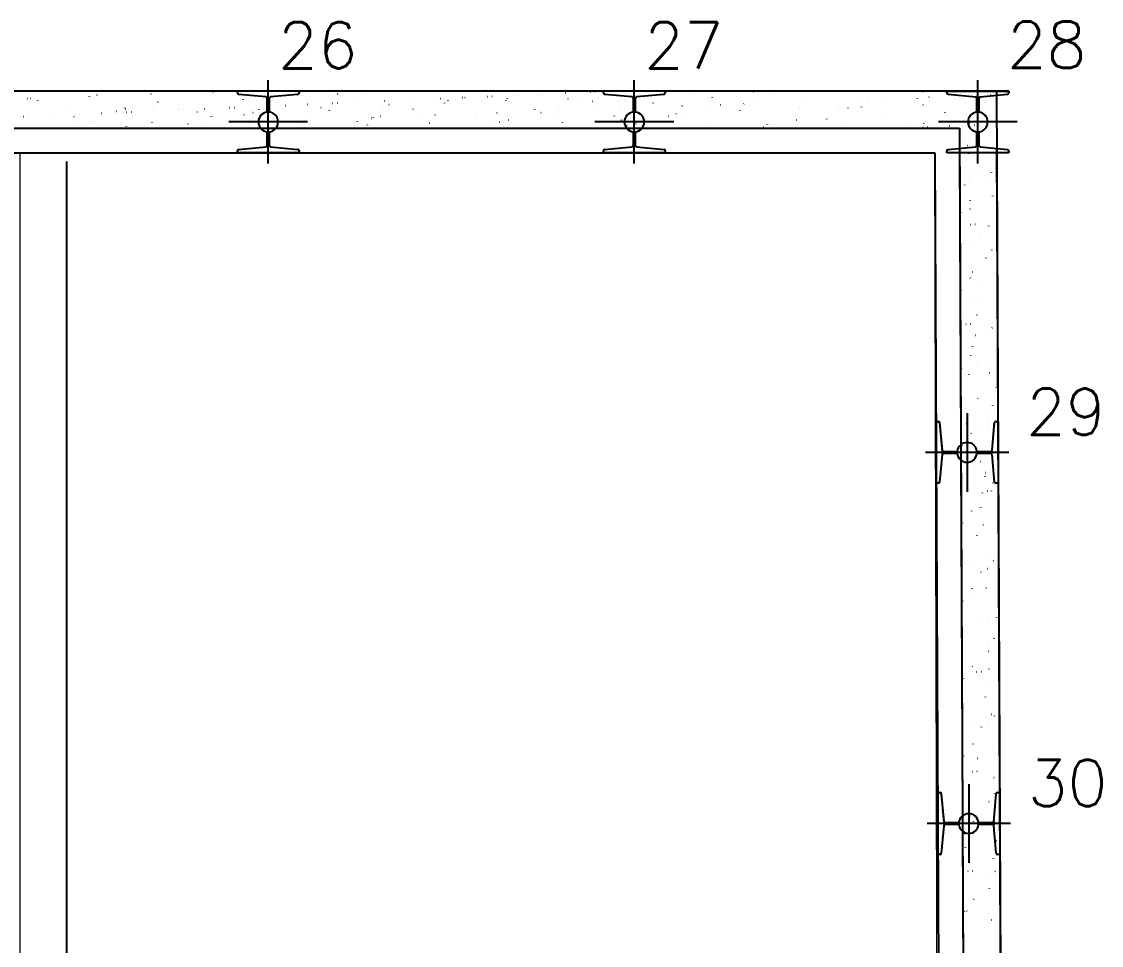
# Model space of a CAD drawing. Extents: x -40810 to 33675, y -2018 to 21213.
# Drawn here: x 26842.4 to 27279, y 3672.8 to 4046.2 of the extents above; entities that cross this region are included whole.
import ezdxf

# ---------------------------------------------------------------- set-up
doc = ezdxf.new("R2010")
doc.units = 0
doc.layers.get('0').update_dxf_attribs({"color": 1, "lineweight": 9})
for name, color, linetype in [('1', 5, 'Continuous'), ('19', 5, 'Continuous'), ('49', 20, 'Continuous'), ('51', 6, 'Continuous'), ('52', 21, 'Continuous')]:
    doc.layers.add(name, color=color, linetype=linetype)
doc.styles.get("Standard").update_dxf_attribs({"font": 'romans.shx', "width": 0.8})

# ---------------------------------------------------------------- blocks, each defined once
blk = doc.blocks.new('_H9EFD498501-004')
for p, q in [((3967.79707, 4538.420024), (3967.842727, 4538.479525)), ((3963.982634, 4534.635244), (3963.998835, 4534.638835)), ((3963.982634, 4534.635244), (3963.982634, 4534.635244)), ((3958.55694, 4529.193297), (3958.55694, 4529.193297)), ((3958.55694, 4529.193297), (3958.55694, 4529.193297)), ((3958.55694, 4529.193297), (3958.55694, 4529.193297)), ((3961.542046, 4530.268318), (3961.587704, 4530.32782)), ((3962.868451, 4529.784808), (3962.878241, 4529.859166)), ((3963.534407, 4529.410618), (3963.609335, 4529.41389)), ((3965.407622, 4529.492405), (3965.482551, 4529.495676)), ((3957.466791, 4524.957342), (3957.466791, 4524.957342)), ((3957.466791, 4524.957342), (3957.466791, 4524.957342)), ((3957.466791, 4524.957342), (3957.466791, 4524.957342)), ((3957.798164, 4525.389195), (3957.843821, 4525.448697)), ((3957.487719, 4520.304798), (3957.487719, 4520.304798)), ((3957.487719, 4520.304798), (3957.487719, 4520.304798)), ((3960.62039, 4520.999294), (3960.693612, 4521.015527)), ((3961.277664, 4517.701573), (3961.287453, 4517.775932)), ((3970.369298, 4510.146527), (3970.414955, 4510.206029)), ((3972.364767, 4511.877087), (3972.374557, 4511.951445)), ((3957.53837, 4509.044691), (3957.53837, 4509.044691)), ((3957.53837, 4509.044691), (3957.53837, 4509.044691)), ((3957.545646, 4507.427082), (3957.545646, 4507.427082)), ((3957.545646, 4507.427082), (3957.545646, 4507.427082)), ((3957.545646, 4507.427082), (3957.545646, 4507.427082)), ((3961.342387, 4508.2688), (3961.415609, 4508.285033)), ((3962.961383, 4509.281465), (3963.036311, 4509.284736)), ((3965.003497, 4509.080448), (3965.076719, 4509.096681)), ((3967.9723, 4507.022698), (3968.017957, 4507.0822)), ((3959.613455, 4505.060652), (3959.623244, 4505.13501)), ((3961.717276, 4498.870993), (3961.762933, 4498.930494)), ((3970.876769, 4500.574615), (3970.886558, 4500.648974)), ((3957.603573, 4494.549367), (3957.603573, 4494.549367)), ((3957.603573, 4494.549367), (3957.603573, 4494.549367)), ((3957.608222, 4493.515968), (3957.608222, 4493.515968)), ((3957.608222, 4493.515968), (3957.608222, 4493.515968)), ((3957.608222, 4493.515968), (3957.608222, 4493.515968)), ((3957.973393, 4493.99187), (3958.019051, 4494.051371)), ((3958.125456, 4493.75818), (3958.135245, 4493.832538)), ((3961.698274, 4495.45714), (3961.771496, 4495.473373)), ((3957.624257, 4489.951194), (3957.624257, 4489.951194)), ((3957.624257, 4489.951194), (3957.624257, 4489.951194)), ((3957.624257, 4489.951194), (3957.624257, 4489.951194)), ((3957.628785, 4488.944504), (3957.628785, 4488.944504)), ((3957.628785, 4488.944504), (3957.628785, 4488.944504)), ((3957.628785, 4488.944504), (3957.628785, 4488.944504)), ((3961.78893, 4489.12614), (3961.863858, 4489.129411)), ((3963.662145, 4489.207926), (3963.737074, 4489.211198)), ((3969.285981, 4488.491381), (3969.29577, 4488.565739)), ((3972.503722, 4489.593958), (3972.578651, 4489.597229)), ((3966.081381, 4483.538294), (3966.154604, 4483.554527)), ((3957.6615, 4481.671651), (3957.6615, 4481.671651)), ((3957.6615, 4481.671651), (3957.6615, 4481.671651)), ((3957.6615, 4481.671651), (3957.6615, 4481.671651)), ((3962.420271, 4482.726645), (3962.493493, 4482.742878)), ((3967.621772, 4475.850459), (3967.631561, 4475.924817)), ((3968.14753, 4475.625373), (3968.193187, 4475.684874)), ((3970.544528, 4478.749201), (3970.590185, 4478.808703)), ((3957.719201, 4468.844317), (3957.719201, 4468.844317)), ((3957.719201, 4468.844317), (3957.719201, 4468.844317)), ((3957.719427, 4468.793936), (3957.719427, 4468.793936)), ((3957.719427, 4468.793936), (3957.719427, 4468.793936)), ((3961.215906, 4468.996986), (3961.290834, 4469.000258)), ((3961.892506, 4467.473667), (3961.938163, 4467.533169)), ((3962.776158, 4469.914986), (3962.84938, 4469.931219)), ((3971.331269, 4469.438633), (3971.406198, 4469.441904)), ((3957.749652, 4462.074595), (3957.749652, 4462.074595)), ((3957.749652, 4462.074595), (3957.749652, 4462.074595)), ((3957.749652, 4462.074595), (3957.749652, 4462.074595)), ((3958.148623, 4462.594544), (3958.19428, 4462.654045)), ((3966.133773, 4464.547988), (3966.143563, 4464.622346)), ((3967.159265, 4457.99614), (3967.232488, 4458.012373)), ((3957.777354, 4455.91622), (3957.777354, 4455.91622)), ((3957.777354, 4455.91622), (3957.777354, 4455.91622)), ((3957.777354, 4455.91622), (3957.777354, 4455.91622)), ((3963.498155, 4457.184491), (3963.571378, 4457.200724)), ((3957.809616, 4448.74413), (3957.809616, 4448.74413)), ((3957.809616, 4448.74413), (3957.809616, 4448.74413)), ((3957.809616, 4448.74413), (3957.809616, 4448.74413)), ((3960.043453, 4448.841661), (3960.118381, 4448.844933)), ((3961.916668, 4448.923448), (3961.991597, 4448.926719)), ((3964.542985, 4452.464753), (3964.552775, 4452.539112)), ((3970.758245, 4449.309479), (3970.833174, 4449.312751)), ((3963.854042, 4444.372832), (3963.927264, 4444.389065)), ((3968.32276, 4444.228047), (3968.368417, 4444.287548)), ((3970.719758, 4447.351876), (3970.765415, 4447.411377)), ((3957.835281, 4443.038504), (3957.835281, 4443.038504)), ((3957.835281, 4443.038504), (3957.835281, 4443.038504)), ((3962.878776, 4439.823831), (3962.888566, 4439.89819)), ((3962.067736, 4436.076341), (3962.113393, 4436.135843)), ((3958.323853, 4431.197218), (3958.36951, 4431.25672)), ((3964.57604, 4431.642337), (3964.649262, 4431.65857)), ((3968.23715, 4432.453986), (3968.310372, 4432.470218)), ((3957.891083, 4430.633222), (3957.891083, 4430.633222)), ((3957.891083, 4430.633222), (3957.891083, 4430.633222)), ((3957.891083, 4430.633222), (3957.891083, 4430.633222)), ((3957.893208, 4430.160789), (3957.893208, 4430.160789)), ((3957.893208, 4430.160789), (3957.893208, 4430.160789)), ((3957.893208, 4430.160789), (3957.893208, 4430.160789)), ((3957.900031, 4428.643943), (3957.900031, 4428.643943)), ((3957.900031, 4428.643943), (3957.900031, 4428.643943)), ((3959.470429, 4428.712508), (3959.545357, 4428.715779)), ((3961.390778, 4428.52136), (3961.400567, 4428.595718)), ((3969.585792, 4429.154154), (3969.660721, 4429.157425)), ((3971.459007, 4429.23594), (3971.533936, 4429.239212)), ((3972.551302, 4423.254561), (3972.561092, 4423.328919)), ((3964.931926, 4418.830677), (3965.005148, 4418.84691)), ((3957.951135, 4417.283073), (3957.951135, 4417.283073)), ((3957.951135, 4417.283073), (3957.951135, 4417.283073)), ((3959.79999, 4416.438126), (3959.809779, 4416.512484)), ((3970.894988, 4415.95455), (3970.940645, 4416.014052)), ((3968.497989, 4412.830721), (3968.543647, 4412.890223)), ((3970.887093, 4410.613639), (3970.896883, 4410.687997)), ((3957.990447, 4408.543756), (3957.990447, 4408.543756)), ((3957.990447, 4408.543756), (3957.990447, 4408.543756)), ((3957.990447, 4408.543756), (3957.990447, 4408.543756)), ((3958.297976, 4408.557183), (3958.372904, 4408.560454)), ((3960.171191, 4408.638969), (3960.24612, 4408.64224)), ((3965.653924, 4406.100183), (3965.727146, 4406.116416)), ((3969.012768, 4409.025001), (3969.087696, 4409.028272)), ((3969.315034, 4406.911831), (3969.388256, 4406.928064)), ((3958.009062, 4404.405358), (3958.009062, 4404.405358)), ((3958.009062, 4404.405358), (3958.009062, 4404.405358)), ((3958.009062, 4404.405358), (3958.009062, 4404.405358)), ((3958.015894, 4402.886577), (3958.015894, 4402.886577)), ((3958.135781, 4403.797204), (3958.14557, 4403.871562)), ((3962.242966, 4404.679016), (3962.288623, 4404.738517)), ((3958.032514, 4399.191848), (3958.032514, 4399.191848)), ((3958.032514, 4399.191848), (3958.032514, 4399.191848)), ((3958.032514, 4399.191848), (3958.032514, 4399.191848)), ((3958.499083, 4399.799893), (3958.54474, 4399.859394)), ((3969.399095, 4399.311168), (3969.408884, 4399.385526)), ((3966.00981, 4393.288523), (3966.083033, 4393.304756)), ((3958.06699, 4391.527642), (3958.06699, 4391.527642)), ((3958.06699, 4391.527642), (3958.06699, 4391.527642)), ((3958.080862, 4388.443569), (3958.080862, 4388.443569)), ((3958.080862, 4388.443569), (3958.080862, 4388.443569)), ((3958.080862, 4388.443569), (3958.080862, 4388.443569)), ((3967.840315, 4388.869675), (3967.915243, 4388.872947)), ((3969.71353, 4388.951462), (3969.788459, 4388.954733)), ((3967.808307, 4387.227933), (3967.818096, 4387.302292)), ((3971.070217, 4384.557224), (3971.115875, 4384.616726)), ((3966.731808, 4380.558029), (3966.80503, 4380.574262)), ((3968.673219, 4381.433396), (3968.718876, 4381.492897)), ((3970.392918, 4381.369677), (3970.46614, 4381.38591)), ((3958.124917, 4378.649927), (3958.124917, 4378.649927)), ((3958.124917, 4378.649927), (3958.124917, 4378.649927)), ((3958.124917, 4378.649927), (3958.124917, 4378.649927)), ((3966.144098, 4374.587011), (3966.153887, 4374.66137)), ((3962.418196, 4373.28169), (3962.463853, 4373.341192)), ((3958.171278, 4368.343382), (3958.171278, 4368.343382)), ((3958.173945, 4367.750475), (3958.173945, 4367.750475)), ((3958.173945, 4367.750475), (3958.173945, 4367.750475)), ((3958.173945, 4367.750475), (3958.173945, 4367.750475)), ((3958.182844, 4365.772211), (3958.182844, 4365.772211)), ((3958.182844, 4365.772211), (3958.182844, 4365.772211)), ((3958.425714, 4368.35449), (3958.500643, 4368.357762)), ((3958.674313, 4368.402567), (3958.71997, 4368.462069)), ((3967.087694, 4367.746369), (3967.160917, 4367.762602)), ((3967.267291, 4368.740522), (3967.342219, 4368.743793)), ((3964.656099, 4363.28454), (3964.665889, 4363.358898)), ((3958.240771, 4352.894496), (3958.240771, 4352.894496)), ((3958.240771, 4352.894496), (3958.240771, 4352.894496)), ((3958.240771, 4352.894496), (3958.240771, 4352.894496)), ((3967.809692, 4355.015874), (3967.882914, 4355.032107)), ((3971.245447, 4353.159899), (3971.291104, 4353.2194)), ((3971.470802, 4355.827523), (3971.544024, 4355.843756)), ((3958.261693, 4348.243194), (3958.261693, 4348.243194)), ((3958.261693, 4348.243194), (3958.261693, 4348.243194)), ((3958.261693, 4348.243194), (3958.261693, 4348.243194)), ((3963.065311, 4351.201306), (3963.075101, 4351.275664)), ((3966.094838, 4348.585197), (3966.169766, 4348.588468)), ((3967.968053, 4348.666983), (3968.042982, 4348.670255)), ((3968.848449, 4350.03607), (3968.894106, 4350.095572)), ((3958.298698, 4340.01678), (3958.298698, 4340.01678)), ((3958.298698, 4340.01678), (3958.298698, 4340.01678)), ((3962.593425, 4341.884364), (3962.639083, 4341.943866)), ((3968.165579, 4342.204215), (3968.238801, 4342.220448)), ((3958.315376, 4336.309102), (3958.315376, 4336.309102)), ((3958.315376, 4336.309102), (3958.315376, 4336.309102)), ((3958.315376, 4336.309102), (3958.315376, 4336.309102)), ((3958.849543, 4337.005241), (3958.8952, 4337.064743)), ((3961.401102, 4338.560384), (3961.410892, 4338.634742)), ((3972.664416, 4334.074348), (3972.674206, 4334.148706)), ((3958.352109, 4328.143007), (3958.352109, 4328.143007)), ((3958.352109, 4328.143007), (3958.352109, 4328.143007)), ((3958.356625, 4327.139064), (3958.356625, 4327.139064)), ((3958.356625, 4327.139064), (3958.356625, 4327.139064)), ((3958.356625, 4327.139064), (3958.356625, 4327.139064)), ((3959.913104, 4327.257912), (3959.922893, 4327.332271)), ((3965.521814, 4328.456043), (3965.596742, 4328.459315)), ((3968.887576, 4329.47372), (3968.960798, 4329.489953)), ((3972.548686, 4330.285369), (3972.621908, 4330.301602)), ((3971.073628, 4321.991113), (3971.083418, 4322.065472)), ((3969.023679, 4318.638744), (3969.069336, 4318.698246)), ((3971.420677, 4321.762573), (3971.466334, 4321.822075)), ((3958.407532, 4315.82196), (3958.407532, 4315.82196)), ((3958.407532, 4315.82196), (3958.407532, 4315.82196)), ((3958.407532, 4315.82196), (3958.407532, 4315.82196)), ((3958.414552, 4314.261349), (3958.414552, 4314.261349)), ((3958.414552, 4314.261349), (3958.414552, 4314.261349)), ((3969.243463, 4316.662061), (3969.316685, 4316.678294)), ((3962.768655, 4310.487039), (3962.814312, 4310.54654)), ((3969.409419, 4309.350191), (3969.419209, 4309.42455)), ((3958.442524, 4308.04282), (3958.442524, 4308.04282)), ((3958.442524, 4308.04282), (3958.442524, 4308.04282)), ((3958.442524, 4308.04282), (3958.442524, 4308.04282)), ((3958.456807, 4304.867728), (3958.456807, 4304.867728)), ((3958.456807, 4304.867728), (3958.456807, 4304.867728)), ((3958.456807, 4304.867728), (3958.456807, 4304.867728)), ((3959.024773, 4305.607916), (3959.07043, 4305.667417)), ((3964.349361, 4308.300718), (3964.424289, 4308.30399)), ((3966.222576, 4308.382505), (3966.297505, 4308.385776)), ((3958.472479, 4301.383633), (3958.472479, 4301.383633)), ((3958.472479, 4301.383633), (3958.472479, 4301.383633)), ((3958.472479, 4301.383633), (3958.472479, 4301.383633)), ((3969.96546, 4303.931566), (3970.038683, 4303.947799)), ((3967.921421, 4298.04772), (3967.93121, 4298.122078)), ((3958.530406, 4288.505918), (3958.530406, 4288.505918)), ((3958.530406, 4288.505918), (3958.530406, 4288.505918)), ((3958.53294, 4287.942633), (3958.53294, 4287.942633)), ((3958.53294, 4287.942633), (3958.53294, 4287.942633)), ((3963.776337, 4288.171565), (3963.851265, 4288.174836)), ((3969.198909, 4287.241419), (3969.244566, 4287.30092)), ((3970.321347, 4291.119906), (3970.394569, 4291.136139)), ((3971.595907, 4290.365248), (3971.641564, 4290.424749)), ((3966.330633, 4285.964486), (3966.340422, 4286.038844)), ((3962.943885, 4279.089713), (3962.989542, 4279.149215)), ((3971.043345, 4278.389412), (3971.116567, 4278.405645)), ((3958.588333, 4275.628202), (3958.588333, 4275.628202)), ((3958.588333, 4275.628202), (3958.588333, 4275.628202)), ((3958.588333, 4275.628202), (3958.588333, 4275.628202)), ((3959.200002, 4274.21059), (3959.245659, 4274.270092)), ((3958.598237, 4273.426355), (3958.598237, 4273.426355)), ((3958.598237, 4273.426355), (3958.598237, 4273.426355)), ((3958.598237, 4273.426355), (3958.598237, 4273.426355)), ((3964.666424, 4273.323564), (3964.676213, 4273.397922)), ((3958.623355, 4267.842446), (3958.623355, 4267.842446)), ((3958.623355, 4267.842446), (3958.623355, 4267.842446)), ((3958.623355, 4267.842446), (3958.623355, 4267.842446)), ((3962.603884, 4268.01624), (3962.678812, 4268.019511)), ((3964.477099, 4268.098026), (3964.552028, 4268.101298)), ((3971.399231, 4265.577752), (3971.472453, 4265.593985)), ((3973.318676, 4268.484058), (3973.393605, 4268.487329)), ((3958.64626, 4262.750487), (3958.64626, 4262.750487)), ((3958.64626, 4262.750487), (3958.64626, 4262.750487)), ((3963.178425, 4262.021092), (3963.188215, 4262.095451)), ((3971.771137, 4258.967922), (3971.816794, 4259.027423)), ((3969.374139, 4255.844093), (3969.419796, 4255.903595)), ((3972.121229, 4252.847257), (3972.194451, 4252.86349)), ((3958.704187, 4249.872771), (3958.704187, 4249.872771)), ((3958.704187, 4249.872771), (3958.704187, 4249.872771)), ((3958.704187, 4249.872771), (3958.704187, 4249.872771)), ((3958.713771, 4247.742259), (3958.713771, 4247.742259)), ((3958.713771, 4247.742259), (3958.713771, 4247.742259)), ((3961.587637, 4249.937858), (3961.597427, 4250.012216)), ((3962.03086, 4247.887086), (3962.105788, 4247.890358)), ((3963.119115, 4247.692388), (3963.164772, 4247.751889)), ((3972.146223, 4248.328733), (3972.221152, 4248.332004)), ((3972.674741, 4244.113371), (3972.68453, 4244.18773)), ((3958.739668, 4241.984982), (3958.739668, 4241.984982)), ((3958.739668, 4241.984982), (3958.739668, 4241.984982)), ((3958.739668, 4241.984982), (3958.739668, 4241.984982)), ((3959.375232, 4242.813265), (3959.420889, 4242.872766)), ((3972.477115, 4240.035598), (3972.550337, 4240.051831)), ((3958.762114, 4236.995055), (3958.762114, 4236.995055)), ((3959.297119, 4237.113663), (3959.370341, 4237.129896)), ((3959.923428, 4237.296936), (3959.933218, 4237.371294)), ((3971.186742, 4232.8109), (3971.196532, 4232.885258)), ((3958.799169, 4228.757343), (3958.799169, 4228.757343)), ((3958.804186, 4227.642072), (3958.804186, 4227.642072)), ((3958.804186, 4227.642072), (3958.804186, 4227.642072)), ((3958.804186, 4227.642072), (3958.804186, 4227.642072)), ((3960.858407, 4227.731761), (3960.933335, 4227.735033)), ((3962.731622, 4227.813548), (3962.806551, 4227.816819)), ((3971.573199, 4228.199579), (3971.648128, 4228.202851)), ((3971.946367, 4227.570596), (3971.992024, 4227.630098)), ((3973.199113, 4227.305103), (3973.272335, 4227.321336)), ((3958.820041, 4224.11734), (3958.820041, 4224.11734)), ((3958.820041, 4224.11734), (3958.820041, 4224.11734)), ((3958.820041, 4224.11734), (3958.820041, 4224.11734)), ((3969.549369, 4224.446768), (3969.595026, 4224.506269)), ((3969.595954, 4220.727666), (3969.605744, 4220.802024)), ((3963.294345, 4216.295062), (3963.340002, 4216.354563)), ((3973.554999, 4214.493444), (3973.628222, 4214.509677)), ((3958.877968, 4211.239624), (3958.877968, 4211.239624)), ((3958.881099, 4210.543608), (3958.881099, 4210.543608)), ((3958.881099, 4210.543608), (3958.881099, 4210.543608)), ((3958.881099, 4210.543608), (3958.881099, 4210.543608)), ((3959.550462, 4211.415939), (3959.596119, 4211.47544)), ((3960.375003, 4211.571509), (3960.448226, 4211.587742)), ((3958.894602, 4207.541885), (3958.894602, 4207.541885)), ((3958.894602, 4207.541885), (3958.894602, 4207.541885)), ((3960.285383, 4207.602608), (3960.360311, 4207.605879)), ((3967.931745, 4208.086744), (3967.941535, 4208.161102)), ((3970.400746, 4208.044254), (3970.475675, 4208.047526)), ((3972.273961, 4208.126041), (3972.34889, 4208.129312)), ((3958.935895, 4198.361909), (3958.935895, 4198.361909)), ((3958.935895, 4198.361909), (3958.935895, 4198.361909)), ((3958.935895, 4198.361909), (3958.935895, 4198.361909))]:
    blk.add_line(p, q)
blk = doc.blocks.new('_H9EFD498501-005')
for p, q in [((3605.687389, 4540.894844), (3605.733046, 4540.954346)), ((3608.787047, 4541.451516), (3608.796836, 4541.525874)), ((3630.654428, 4541.806833), (3630.700085, 4541.866335)), ((3632.698884, 4543.001152), (3632.708674, 4543.07551)), ((3650.595941, 4542.502433), (3650.669163, 4542.518666)), ((3655.621467, 4542.718822), (3655.667124, 4542.778324)), ((3691.712452, 4541.056701), (3691.722241, 4541.131059)), ((3702.207368, 4541.053853), (3702.28059, 4541.070086)), ((3705.868478, 4541.865501), (3705.9417, 4541.881734)), ((3715.550868, 4542.048649), (3715.560657, 4542.123007)), ((3756.405306, 4540.471301), (3756.480234, 4540.474573)), ((3757.479905, 4540.416922), (3757.553127, 4540.433155)), ((3766.520669, 4540.912947), (3766.595597, 4540.916219)), ((3768.393884, 4540.994734), (3768.468813, 4540.998005)), ((3777.235461, 4541.380765), (3777.31039, 4541.384037)), ((3787.350824, 4541.822412), (3787.425753, 4541.825683)), ((3789.22404, 4541.904198), (3789.298968, 4541.907469)), ((3798.065616, 4542.29023), (3798.140545, 4542.293501)), ((3798.579062, 4542.434597), (3798.588851, 4542.508955)), ((3808.18098, 4542.731876), (3808.255908, 4542.735147)), ((3810.054195, 4542.813662), (3810.129124, 4542.816934)), ((3822.271328, 4541.890277), (3822.34455, 4541.90651)), ((3824.135717, 4540.951041), (3824.181374, 4541.010542)), ((3849.102756, 4541.86303), (3849.148413, 4541.922531)), ((3857.592629, 4540.490146), (3857.602419, 4540.564504)), ((3873.882755, 4540.441697), (3873.955977, 4540.45793)), ((3874.069795, 4542.775019), (3874.115452, 4542.834521)), ((3881.504466, 4542.039782), (3881.514256, 4542.11414)), ((3905.342883, 4543.03173), (3905.349997, 4543.085768)), ((3942.701399, 4542.807865), (3942.774621, 4542.824098)), ((3945.227029, 4540.631863), (3945.272686, 4540.691365)), ((3964.35645, 4541.087279), (3964.36624, 4541.161638)), ((3970.194068, 4541.543853), (3970.239725, 4541.603354)), ((3976.37318, 4542.324006), (3976.37318, 4542.324006)), ((3580.72035, 4539.982855), (3580.766007, 4540.042356)), ((3581.777297, 4540.136264), (3581.850519, 4540.152497)), ((3584.77242, 4539.121116), (3584.78221, 4539.195475)), ((3619.947572, 4536.184717), (3619.957361, 4536.259075)), ((3633.388724, 4538.687684), (3633.461946, 4538.703917)), ((3643.785988, 4537.176665), (3643.795777, 4537.251023)), ((3652.254528, 4535.92398), (3652.329457, 4535.927251)), ((3662.369892, 4536.365626), (3662.44482, 4536.368898)), ((3664.243107, 4536.447413), (3664.318036, 4536.450684)), ((3667.800614, 4539.507064), (3667.810404, 4539.581423)), ((3673.084684, 4536.833444), (3673.159613, 4536.836716)), ((3683.200047, 4537.27509), (3683.274976, 4537.278362)), ((3685.000151, 4537.239105), (3685.073373, 4537.255338)), ((3685.073263, 4537.356877), (3685.148191, 4537.360148)), ((3693.914839, 4537.742908), (3693.989768, 4537.74618)), ((3699.300522, 4536.391095), (3699.346179, 4536.450597)), ((3704.030203, 4538.184555), (3704.105131, 4538.187826)), ((3705.903418, 4538.266341), (3705.978347, 4538.269612)), ((3714.744995, 4538.652373), (3714.819923, 4538.655644)), ((3724.267561, 4537.303084), (3724.313218, 4537.362586)), ((3724.860358, 4539.094019), (3724.935287, 4539.09729)), ((3726.733573, 4539.175805), (3726.808502, 4539.179077)), ((3726.814182, 4537.562613), (3726.823971, 4537.636971)), ((3735.57515, 4539.561837), (3735.650079, 4539.565108)), ((3745.690513, 4540.003483), (3745.765442, 4540.006755)), ((3747.563729, 4540.085269), (3747.638657, 4540.088541)), ((3749.2346, 4538.215073), (3749.280257, 4538.274575)), ((3750.726019, 4539.112249), (3750.735808, 4539.186608)), ((3753.818795, 4539.605273), (3753.892017, 4539.621506)), ((3774.201639, 4539.127062), (3774.247296, 4539.186564)), ((3774.564435, 4540.104198), (3774.574225, 4540.178556)), ((3799.168678, 4540.039052), (3799.214335, 4540.098553)), ((3805.430222, 4538.156693), (3805.503444, 4538.172926)), ((3809.091332, 4538.968342), (3809.164554, 4538.984575)), ((3809.739586, 4537.167798), (3809.749376, 4537.242156)), ((3820.391834, 4536.071918), (3820.437491, 4536.131419)), ((3833.578003, 4538.159746), (3833.587792, 4538.234105)), ((3845.358873, 4536.983907), (3845.40453, 4537.043408)), ((3857.041649, 4536.708113), (3857.114871, 4536.724346)), ((3860.702759, 4537.519762), (3860.775981, 4537.535995)), ((3870.325912, 4537.895896), (3870.371569, 4537.955398)), ((3892.59157, 4536.215295), (3892.60136, 4536.289654)), ((3895.292951, 4538.807885), (3895.338608, 4538.867387)), ((3912.314186, 4536.071182), (3912.387408, 4536.087415)), ((3916.606197, 4538.545694), (3916.615986, 4538.620053)), ((3917.862992, 4536.596046), (3917.908649, 4536.655547)), ((3920.25999, 4539.719874), (3920.305647, 4539.779376)), ((3925.494182, 4538.993117), (3925.567404, 4539.00935)), ((3940.518034, 4540.095331), (3940.527823, 4540.169689)), ((3942.830031, 4537.508035), (3942.875688, 4537.567536)), ((3967.79707, 4538.420024), (3967.842727, 4538.479525)), ((3579.04927, 4532.727769), (3579.124199, 4532.731041)), ((3580.922485, 4532.809556), (3580.997414, 4532.812827)), ((3589.764062, 4533.195587), (3589.838991, 4533.198859)), ((3596.035734, 4534.63508), (3596.045524, 4534.709439)), ((3599.432365, 4532.743138), (3599.478023, 4532.80264)), ((3599.879425, 4533.637234), (3599.954354, 4533.640505)), ((3601.752641, 4533.71902), (3601.827569, 4533.722291)), ((3610.594218, 4534.105051), (3610.669146, 4534.108323)), ((3616.547618, 4534.954101), (3616.62084, 4534.970334)), ((3620.208728, 4535.76575), (3620.28195, 4535.781983)), ((3620.709581, 4534.546698), (3620.784509, 4534.549969)), ((3622.582796, 4534.628484), (3622.657725, 4534.631756)), ((3624.399405, 4533.655128), (3624.445062, 4533.714629)), ((3631.424373, 4535.014516), (3631.499302, 4535.017787)), ((3641.539736, 4535.456162), (3641.614665, 4535.459433)), ((3643.412952, 4535.537948), (3643.48788, 4535.54122)), ((3649.366444, 4534.567117), (3649.412101, 4534.626618)), ((3655.049302, 4532.690629), (3655.059091, 4532.764987)), ((3668.159045, 4533.505521), (3668.232267, 4533.521754)), ((3671.820155, 4534.31717), (3671.893377, 4534.333403)), ((3674.333483, 4535.479106), (3674.37914, 4535.538607)), ((3678.961139, 4534.240265), (3678.970928, 4534.314624)), ((3695.556639, 4531.511972), (3695.602296, 4531.571474)), ((3702.799555, 4535.232214), (3702.809345, 4535.306572)), ((3719.770472, 4532.056941), (3719.843694, 4532.073174)), ((3720.523678, 4532.423961), (3720.569335, 4532.483463)), ((3723.431582, 4532.86859), (3723.504804, 4532.884823)), ((3736.611578, 4535.790525), (3736.6848, 4535.806758)), ((3737.974706, 4532.295814), (3737.984496, 4532.370172)), ((3745.490717, 4533.33595), (3745.536374, 4533.395452)), ((3761.813123, 4533.287763), (3761.822912, 4533.362121)), ((3770.457756, 4534.247939), (3770.503413, 4534.307441)), ((3785.827749, 4535.618162), (3785.837539, 4535.69252)), ((3788.223005, 4534.341945), (3788.296227, 4534.358178)), ((3793.027797, 4532.0361), (3793.073454, 4532.095601)), ((3795.424795, 4535.159929), (3795.470452, 4535.21943)), ((3817.994836, 4532.948089), (3818.040493, 4533.00759)), ((3839.834432, 4532.893365), (3839.907654, 4532.909598)), ((3842.961875, 4533.860078), (3843.007532, 4533.91958)), ((3844.841317, 4533.67371), (3844.851106, 4533.748069)), ((3867.928914, 4534.772067), (3867.974571, 4534.831569)), ((3868.753154, 4535.223347), (3868.762943, 4535.297705)), ((3892.895953, 4535.684056), (3892.94161, 4535.743558)), ((3903.854884, 4531.729259), (3903.864674, 4531.803617)), ((3908.653076, 4535.259534), (3908.726298, 4535.275767)), ((3927.766721, 4533.278895), (3927.776511, 4533.353254)), ((3951.605137, 4534.270844), (3951.614927, 4534.345202)), ((3960.264503, 4533.810954), (3960.337725, 4533.827187)), ((3963.166899, 4532.385867), (3963.166899, 4532.385867)), ((3963.166899, 4532.385867), (3963.166899, 4532.385867)), ((3963.215725, 4532.42261), (3963.215725, 4532.42261)), ((3963.925613, 4534.622602), (3963.998835, 4534.638835)), ((3583.319589, 4528.085768), (3583.319589, 4528.085768)), ((3585.566569, 4528.085768), (3585.566569, 4528.085768)), ((3586.160405, 4528.217418), (3586.233627, 4528.233651)), ((3595.173501, 4528.085768), (3595.173501, 4528.085768)), ((3595.173501, 4528.085768), (3595.173501, 4528.085768)), ((3595.173501, 4528.085768), (3595.173501, 4528.085768)), ((3595.858639, 4528.085768), (3595.858639, 4528.085768)), ((3599.340401, 4531.139353), (3599.413623, 4531.155586)), ((3607.027413, 4528.085768), (3607.027413, 4528.085768)), ((3607.027413, 4528.085768), (3607.027413, 4528.085768)), ((3607.196259, 4529.368281), (3607.206048, 4529.44264)), ((3618.881325, 4528.085768), (3618.881325, 4528.085768)), ((3618.881325, 4528.085768), (3618.881325, 4528.085768)), ((3620.125884, 4528.085768), (3620.125884, 4528.085768)), ((3620.125884, 4528.085768), (3620.125884, 4528.085768)), ((3620.125884, 4528.085768), (3620.125884, 4528.085768)), ((3620.655522, 4528.776005), (3620.701179, 4528.835506)), ((3630.735237, 4528.085768), (3630.735237, 4528.085768)), ((3631.034675, 4530.36023), (3631.044465, 4530.434588)), ((3642.589148, 4528.085768), (3642.589148, 4528.085768)), ((3643.712117, 4528.085768), (3643.712117, 4528.085768)), ((3643.712117, 4528.085768), (3643.712117, 4528.085768)), ((3644.39313, 4528.085768), (3644.39313, 4528.085768)), ((3644.39313, 4528.085768), (3644.39313, 4528.085768)), ((3644.39313, 4528.085768), (3644.39313, 4528.085768)), ((3645.622561, 4529.687994), (3645.668218, 4529.747495)), ((3650.951828, 4529.690773), (3651.02505, 4529.707006)), ((3654.44306, 4528.085768), (3654.44306, 4528.085768)), ((3654.44306, 4528.085768), (3654.44306, 4528.085768)), ((3654.44306, 4528.085768), (3654.44306, 4528.085768)), ((3666.296972, 4528.085768), (3666.296972, 4528.085768)), ((3666.296972, 4528.085768), (3666.296972, 4528.085768)), ((3666.296972, 4528.085768), (3666.296972, 4528.085768)), ((3668.660375, 4528.085768), (3668.660375, 4528.085768)), ((3668.660375, 4528.085768), (3668.660375, 4528.085768)), ((3668.660375, 4528.085768), (3668.660375, 4528.085768)), ((3670.5896, 4530.599983), (3670.635257, 4530.659484)), ((3678.150884, 4528.085768), (3678.150884, 4528.085768)), ((3678.150884, 4528.085768), (3678.150884, 4528.085768)), ((3690.004796, 4528.085768), (3690.004796, 4528.085768)), ((3690.048243, 4528.415779), (3690.058032, 4528.490137)), ((3692.92762, 4528.085768), (3692.92762, 4528.085768)), ((3692.92762, 4528.085768), (3692.92762, 4528.085768)), ((3693.159641, 4528.388143), (3693.205298, 4528.447645)), ((3701.857665, 4528.085768), (3701.857665, 4528.085768)), ((3701.857665, 4528.085768), (3701.857665, 4528.085768)), ((3701.858708, 4528.085768), (3701.858708, 4528.085768)), ((3702.563255, 4528.242193), (3702.636477, 4528.258426)), ((3713.71262, 4528.085768), (3713.71262, 4528.085768)), ((3713.71262, 4528.085768), (3713.71262, 4528.085768)), ((3713.71262, 4528.085768), (3713.71262, 4528.085768)), ((3714.062869, 4530.746178), (3714.072659, 4530.820536)), ((3717.194865, 4528.085768), (3717.194865, 4528.085768)), ((3717.194865, 4528.085768), (3717.194865, 4528.085768)), ((3718.12668, 4529.300132), (3718.172337, 4529.359634)), ((3725.566531, 4528.085768), (3725.566531, 4528.085768)), ((3725.566531, 4528.085768), (3725.566531, 4528.085768)), ((3725.566531, 4528.085768), (3725.566531, 4528.085768)), ((3737.420443, 4528.085768), (3737.420443, 4528.085768)), ((3737.420443, 4528.085768), (3737.420443, 4528.085768)), ((3741.46211, 4528.085768), (3741.46211, 4528.085768)), ((3741.46211, 4528.085768), (3741.46211, 4528.085768)), ((3743.093719, 4530.212122), (3743.139376, 4530.271623)), ((3749.274355, 4528.085768), (3749.274355, 4528.085768)), ((3749.274355, 4528.085768), (3749.274355, 4528.085768)), ((3760.003214, 4528.085768), (3760.003214, 4528.085768)), ((3760.003214, 4528.085768), (3760.003214, 4528.085768)), ((3760.003214, 4528.085768), (3760.003214, 4528.085768)), ((3761.128267, 4528.085768), (3761.128267, 4528.085768)), ((3765.729355, 4528.085768), (3765.729355, 4528.085768)), ((3765.729355, 4528.085768), (3765.729355, 4528.085768)), ((3768.060758, 4531.124111), (3768.106415, 4531.183612)), ((3771.381899, 4530.608362), (3771.455121, 4530.624595)), ((3772.982179, 4528.085768), (3772.982179, 4528.085768)), ((3772.982179, 4528.085768), (3772.982179, 4528.085768)), ((3772.982179, 4528.085768), (3772.982179, 4528.085768)), ((3773.076437, 4528.801726), (3773.086226, 4528.876085)), ((3775.043009, 4531.42001), (3775.116231, 4531.436243)), ((3784.836091, 4528.085768), (3784.836091, 4528.085768)), ((3784.836091, 4528.085768), (3784.836091, 4528.085768)), ((3784.836091, 4528.085768), (3784.836091, 4528.085768)), ((3789.996601, 4528.085768), (3789.996601, 4528.085768)), ((3789.996601, 4528.085768), (3789.996601, 4528.085768)), ((3796.690003, 4528.085768), (3796.690003, 4528.085768)), ((3796.690003, 4528.085768), (3796.690003, 4528.085768)), ((3796.988274, 4530.351363), (3796.998063, 4530.425721)), ((3808.543914, 4528.085768), (3808.543914, 4528.085768)), ((3808.543914, 4528.085768), (3808.543914, 4528.085768)), ((3814.263846, 4528.085768), (3814.263846, 4528.085768)), ((3814.263846, 4528.085768), (3814.263846, 4528.085768)), ((3818.148762, 4528.085768), (3818.148762, 4528.085768)), ((3818.148762, 4528.085768), (3818.148762, 4528.085768)), ((3818.148762, 4528.085768), (3818.148762, 4528.085768)), ((3820.397826, 4528.085768), (3820.397826, 4528.085768)), ((3820.82669, 4531.343311), (3820.83648, 4531.41767)), ((3822.993326, 4529.159782), (3823.066548, 4529.176015)), ((3826.654436, 4529.97143), (3826.727658, 4529.987663)), ((3832.251738, 4528.085768), (3832.251738, 4528.085768)), ((3838.531091, 4528.085768), (3838.531091, 4528.085768)), ((3838.531091, 4528.085768), (3838.531091, 4528.085768)), ((3844.10565, 4528.085768), (3844.10565, 4528.085768)), ((3844.10565, 4528.085768), (3844.10565, 4528.085768)), ((3844.10565, 4528.085768), (3844.10565, 4528.085768)), ((3855.959562, 4528.085768), (3855.959562, 4528.085768)), ((3855.959562, 4528.085768), (3855.959562, 4528.085768)), ((3856.001841, 4528.406911), (3856.011631, 4528.48127)), ((3862.798336, 4528.085768), (3862.798336, 4528.085768)), ((3862.798336, 4528.085768), (3862.798336, 4528.085768)), ((3867.813474, 4528.085768), (3867.813474, 4528.085768)), ((3867.813474, 4528.085768), (3867.813474, 4528.085768)), ((3876.29431, 4528.085768), (3876.29431, 4528.085768)), ((3878.265863, 4528.522851), (3878.339085, 4528.539084)), ((3879.667386, 4528.085768), (3879.667386, 4528.085768)), ((3879.840257, 4529.39886), (3879.850047, 4529.473218)), ((3887.065581, 4528.085768), (3887.065581, 4528.085768)), ((3887.065581, 4528.085768), (3887.065581, 4528.085768)), ((3891.445859, 4531.444785), (3891.519081, 4531.461018)), ((3891.521297, 4528.085768), (3891.521297, 4528.085768)), ((3903.375209, 4528.085768), (3903.375209, 4528.085768)), ((3903.375209, 4528.085768), (3903.375209, 4528.085768)), ((3903.375209, 4528.085768), (3903.375209, 4528.085768)), ((3911.332826, 4528.085768), (3911.332826, 4528.085768)), ((3911.607968, 4528.44434), (3911.653625, 4528.503842)), ((3915.229121, 4528.085768), (3915.229121, 4528.085768)), ((3915.229121, 4528.085768), (3915.229121, 4528.085768)), ((3915.229121, 4528.085768), (3915.229121, 4528.085768)), ((3927.083033, 4528.085768), (3927.083033, 4528.085768)), ((3927.083033, 4528.085768), (3927.083033, 4528.085768)), ((3933.190345, 4528.085768), (3933.190345, 4528.085768)), ((3933.190345, 4528.085768), (3933.190345, 4528.085768)), ((3933.190345, 4528.085768), (3933.190345, 4528.085768)), ((3934.439858, 4528.085768), (3934.439858, 4528.085768)), ((3934.439858, 4528.085768), (3934.439858, 4528.085768)), ((3935.600071, 4528.085768), (3935.600071, 4528.085768)), ((3936.575007, 4529.356329), (3936.620665, 4529.415831)), ((3938.936945, 4528.085768), (3938.936945, 4528.085768)), ((3938.936945, 4528.085768), (3938.936945, 4528.085768)), ((3942.704251, 4528.501154), (3942.77918, 4528.504425)), ((3943.057286, 4529.996206), (3943.130508, 4530.012439)), ((3944.577467, 4528.58294), (3944.652395, 4528.586212)), ((3950.790857, 4528.085768), (3950.790857, 4528.085768)), ((3953.419044, 4528.968972), (3953.493972, 4528.972243))]:
    blk.add_line(p, q)

msp = doc.modelspace()

# ---------------------------------------------------------------- linework, layer by layer
at = {"linetype": 'Continuous', "ltscale": 30}
for points in [[(27238.465, 3584.566), (27237.718, 3733.895, 1.0172907), (27236.468, 3733.868), (27235.336, 3722.017), (27235.419, 3721.141, 0.3485365), (27234.811, 3721.624, 1.1265994), (27235.419, 3722.894), (27235.435, 3723.06, -0.4256188), (27234.811, 3722.411), (27229.328, 3722.411, -0.4433694), (27225.347, 3718.016), (27225.347, 3718.016, 0.3856466), (27229.328, 3721.624), (27229.328, 3721.624), (27229.328, 3722.411), (27234.811, 3722.411, 0.4256188), (27235.435, 3723.06), (27236.53, 3734.517), (27237.79, 3734.517), (27237.043, 3883.944, 1.0172907), (27235.793, 3883.917), (27234.698, 3872.459), (27234.136, 3872.459, 0.4256188), (27234.76, 3873.108), (27235.855, 3884.566), (27237.115, 3884.566), (27236.619, 3994.934), (27229.015, 3995.661), (27229.015, 4001.649, -0.9519199), (27228.621, 4009.631), (27228.621, 4015.114, 0.4256188), (27227.972, 4015.738), (27216.515, 4016.833), (27216.515, 4018.172), (27090.129, 4018.172), (27090.129, 4009.673, -0.9519199), (27090.523, 4001.691), (27090.523, 3996.208, 0.4256188), (27091.172, 3995.584), (27102.629, 3994.489), (27102.629, 3993.172), (27077.629, 3993.172), (26319.629, 3993.172)], [(27223.507, 3575.178), (27222.861, 3718.882, -0.2031833), (27221.365, 3721.624), (27215.883, 3721.624, 0.4256188), (27215.258, 3720.974), (27214.163, 3709.517), (27213.601, 3709.517, 0.4256188), (27214.225, 3710.166), (27215.358, 3722.017), (27221.346, 3722.017, -0.2265957), (27222.833, 3725.13), (27222.186, 3868.931, -0.2031836), (27220.69, 3871.672), (27215.208, 3871.672, 0.4256188), (27214.583, 3871.023), (27213.488, 3859.566), (27212.926, 3859.566, 0.4256188), (27213.55, 3860.215), (27214.683, 3872.066), (27220.671, 3872.066, -0.2265959), (27222.158, 3875.178), (27221.627, 3993.15), (27216.515, 3993.15), (27216.515, 3994.466), (27221.619, 3994.954), (27221.582, 4003.172), (27093.253, 4003.172, -0.2020236), (27090.523, 4001.691), (27090.523, 3996.208, 0.4256188), (27091.172, 3995.584), (27102.629, 3994.489), (27102.629, 3993.172), (27077.629, 3993.172), (26319.629, 3993.172)]]:
    msp.add_lwpolyline(points, format="xyb", dxfattribs=at)
msp.add_lwpolyline([(27211.627, 3993.172), (26841.629, 3993.172), (26841.629, 3286.582), (26860.629, 3286.582), (27214.805, 3286.582), (27214.23, 3414.453), (27213.165, 3414.449), (27213.23, 3414.486), (27213.162, 3429.449)], close=True, dxfattribs=at)
for points in [[(27212.172, 3859.566), (27212.172, 3884.566), (27213.488, 3884.566), (27214.599, 3872.942, 0.3490385), (27215.209, 3872.459), (27214.645, 3872.459), (27213.534, 3884.083, 0.891447), (27212.301, 3883.941)], [(27212.847, 3734.517), (27214.163, 3734.517), (27215.274, 3722.894, 0.3485372), (27215.883, 3722.411), (27215.32, 3722.411), (27214.209, 3734.034, 0.891447), (27212.976, 3733.892), (27212.847, 3709.517)]]:
    msp.add_lwpolyline(points, format="xyb", close=True, dxfattribs=at)
at = {"layer": '1'}
msp.add_lwpolyline([(26860.629, 3286.582), (26860.629, 3989.672)], dxfattribs=at)
at = {"layer": '49'}
for p, q in [((23451.165, 4018.172), (27241.515, 4018.172)), ((27236.515, 4018.15), (27256.109, -337.781)), ((25624.902, 4003.172), (27221.582, 4003.172)), ((27221.582, 4003.172), (27233.609, 1329.498)), ((23734.654, 3993.172), (27211.627, 3993.172)), ((27211.627, 3993.172), (27228.878, 157.953))]:
    msp.add_line(p, q, dxfattribs=at)
at = {"layer": '51'}
for p, q in [((26942.129, 3988.823), (26942.129, 4022.521)), ((27090.129, 3988.823), (27090.129, 4022.521)), ((27229.015, 3988.801), (27229.015, 4022.498)), ((26929.629, 4017.418), (26929.629, 4018.172)), ((26929.629, 4018.172), (26954.629, 4018.172)), ((26941.253, 4015.745), (26930.112, 4016.809)), ((26954.146, 4016.809), (26943.006, 4015.745)), ((26954.629, 4018.172), (26954.629, 4017.418)), ((27077.629, 4017.418), (27077.629, 4018.172)), ((27077.629, 4018.172), (27102.629, 4018.172)), ((27089.253, 4015.745), (27078.112, 4016.809)), ((27102.146, 4016.809), (27091.006, 4015.745)), ((27102.629, 4018.172), (27102.629, 4017.418)), ((27216.515, 4017.396), (27216.515, 4018.15)), ((27216.515, 4018.15), (27241.515, 4018.15)), ((27228.138, 4015.722), (27216.998, 4016.787)), ((27241.032, 4016.787), (27229.891, 4015.722)), ((27241.515, 4018.15), (27241.515, 4017.396)), ((26941.736, 4009.654), (26941.736, 4015.136)), ((26942.523, 4015.137), (26942.523, 4009.654)), ((27089.736, 4009.654), (27089.736, 4015.136)), ((27090.523, 4015.137), (27090.523, 4009.654)), ((27228.621, 4009.631), (27228.621, 4015.114)), ((27229.408, 4015.115), (27229.408, 4009.631)), ((26958.038, 4005.672), (26926.22, 4005.672)), ((27106.038, 4005.672), (27074.22, 4005.672)), ((27244.924, 4005.65), (27213.106, 4005.65)), ((26941.736, 3996.208), (26941.736, 4001.691)), ((26942.523, 4001.691), (26942.523, 3996.208)), ((27089.736, 3996.208), (27089.736, 4001.691)), ((27090.523, 4001.691), (27090.523, 3996.208)), ((27228.621, 3996.186), (27228.621, 4001.668)), ((27229.408, 4001.668), (27229.408, 3996.186)), ((26930.112, 3994.535), (26941.253, 3995.599)), ((26943.006, 3995.599), (26954.146, 3994.535)), ((27078.112, 3994.535), (27089.253, 3995.599)), ((27091.006, 3995.599), (27102.146, 3994.535)), ((27216.998, 3994.512), (27228.138, 3995.577)), ((27229.891, 3995.577), (27241.032, 3994.512)), ((26929.629, 3993.172), (26929.629, 3993.926)), ((26954.629, 3993.172), (26929.629, 3993.172)), ((26954.629, 3993.926), (26954.629, 3993.172)), ((27077.629, 3993.172), (27077.629, 3993.926)), ((27102.629, 3993.172), (27077.629, 3993.172)), ((27102.629, 3993.926), (27102.629, 3993.172)), ((27216.515, 3993.15), (27216.515, 3993.904)), ((27241.515, 3993.15), (27216.515, 3993.15)), ((27241.515, 3993.904), (27241.515, 3993.15)), ((27224.672, 3887.975), (27224.672, 3856.157)), ((27212.172, 3859.566), (27212.172, 3884.566)), ((27212.172, 3884.566), (27212.926, 3884.566)), ((27213.534, 3884.083), (27214.599, 3872.942)), ((27234.744, 3872.942), (27235.809, 3884.083)), ((27236.418, 3884.566), (27237.172, 3884.566)), ((27237.172, 3884.566), (27237.172, 3859.566)), ((27215.206, 3872.459), (27220.69, 3872.459)), ((27228.653, 3872.459), (27234.136, 3872.459)), ((27241.521, 3872.066), (27207.823, 3872.066)), ((27214.599, 3871.189), (27213.534, 3860.049)), ((27220.69, 3871.672), (27215.208, 3871.672)), ((27234.136, 3871.672), (27228.653, 3871.672)), ((27235.809, 3860.049), (27234.744, 3871.189)), ((27212.926, 3859.566), (27212.172, 3859.566)), ((27237.172, 3859.566), (27236.418, 3859.566)), ((27225.347, 3737.926), (27225.347, 3706.108)), ((27212.847, 3709.517), (27212.847, 3734.517)), ((27212.847, 3734.517), (27213.601, 3734.517)), ((27214.209, 3734.034), (27215.274, 3722.894)), ((27235.419, 3722.894), (27236.484, 3734.034)), ((27237.093, 3734.517), (27237.847, 3734.517)), ((27237.847, 3734.517), (27237.847, 3709.517)), ((27242.195, 3722.017), (27208.498, 3722.017)), ((27215.274, 3721.141), (27214.209, 3710)), ((27215.881, 3722.411), (27221.365, 3722.411)), ((27221.365, 3721.624), (27215.883, 3721.624)), ((27229.328, 3722.411), (27234.811, 3722.411)), ((27234.811, 3721.624), (27229.328, 3721.624)), ((27236.484, 3710), (27235.419, 3721.141)), ((27213.601, 3709.517), (27212.847, 3709.517)), ((27237.847, 3709.517), (27237.093, 3709.517))]:
    msp.add_line(p, q, dxfattribs=at)
for centre, radius, start, end in [((26930.254, 4017.418), 0.625, 180, 256.86123), ((26954.004, 4017.418), 0.625, 283.13877, 0), ((27078.254, 4017.418), 0.625, 180, 256.86123), ((27102.004, 4017.418), 0.625, 283.13877, 0), ((27217.14, 4017.396), 0.625, 180, 256.86123), ((27240.89, 4017.396), 0.625, 283.13877, 0), ((26941.111, 4015.136), 0.625, 0, 76.86123), ((26943.148, 4015.136), 0.625, 103.13885, 180.105), ((27089.111, 4015.136), 0.625, 0, 76.86123), ((27091.148, 4015.136), 0.625, 103.13885, 180.105), ((27227.996, 4015.114), 0.625, 0, 76.86123), ((27230.033, 4015.114), 0.625, 103.13885, 180.105), ((26942.129, 4005.672), 4.001, 95.64414, 264.35586), ((26942.129, 4005.672), 4.001, 275.64414, 84.35586), ((27090.129, 4005.672), 4.001, 95.64414, 264.35586), ((27090.129, 4005.672), 4.001, 275.64414, 84.35586), ((27229.015, 4005.65), 4.001, 95.64414, 264.35586), ((27229.015, 4005.65), 4.001, 275.64414, 84.35586), ((26930.254, 3993.926), 0.625, 103.13877, 180), ((26941.111, 3996.208), 0.625, 283.13877, 0), ((26943.148, 3996.208), 0.625, 180, 256.86123), ((26954.004, 3993.926), 0.625, 0, 76.86123), ((27078.254, 3993.926), 0.625, 103.13877, 180), ((27089.111, 3996.208), 0.625, 283.13877, 0), ((27091.148, 3996.208), 0.625, 180, 256.86123), ((27102.004, 3993.926), 0.625, 0, 76.86123), ((27227.996, 3996.186), 0.625, 283.13877, 0), ((27230.033, 3996.186), 0.625, 180, 256.86123), ((27217.14, 3993.904), 0.625, 103.13877, 180), ((27240.89, 3993.904), 0.625, 0, 76.86123), ((27212.926, 3883.941), 0.625, 13.13877, 90), ((27236.418, 3883.941), 0.625, 90, 166.86123), ((27215.208, 3873.084), 0.625, 193.13885, 270.105), ((27224.672, 3872.066), 4.001, 5.64414, 174.35586), ((27234.136, 3873.084), 0.625, 270, 346.86123), ((27215.208, 3871.047), 0.625, 90, 166.86123), ((27224.672, 3872.066), 4.001, 185.64414, 354.35586), ((27234.136, 3871.047), 0.625, 13.13877, 90), ((27212.926, 3860.191), 0.625, 270, 346.86123), ((27236.418, 3860.191), 0.625, 193.13877, 270), ((27213.601, 3733.892), 0.625, 13.13877, 90), ((27237.093, 3733.892), 0.625, 90, 166.86123), ((27225.347, 3722.017), 4.001, 5.64414, 174.35586), ((27215.883, 3723.036), 0.625, 193.13885, 270.105), ((27215.883, 3720.999), 0.625, 90, 166.86123), ((27225.347, 3722.017), 4.001, 185.64414, 354.35586), ((27234.811, 3723.036), 0.625, 270, 346.86123), ((27234.811, 3720.999), 0.625, 13.13877, 90), ((27213.601, 3710.142), 0.625, 270, 346.86123), ((27237.093, 3710.142), 0.625, 193.13877, 270)]:
    msp.add_arc(centre, radius, start, end, dxfattribs=at)

# ---------------------------------------------------------------- block references
at = {"layer": '19'}
for name in ['_H9EFD498501-005', '_H9EFD498501-004']:
    msp.add_blockref(name, (23264.129, -524.914), dxfattribs=at)

# ---------------------------------------------------------------- texts
at = {"layer": '52'}
for s, p in [('26', (26946.07, 4027.258)), ('27', (27094.07, 4027.258)), ('28', (27240.762, 4027.465)), ('29', (27248.557, 3879.103)), ('30', (27249.232, 3729.055))]:
    msp.add_text(s, height=18.75, dxfattribs=at).set_placement(p)

doc.saveas('drawing.dxf')
